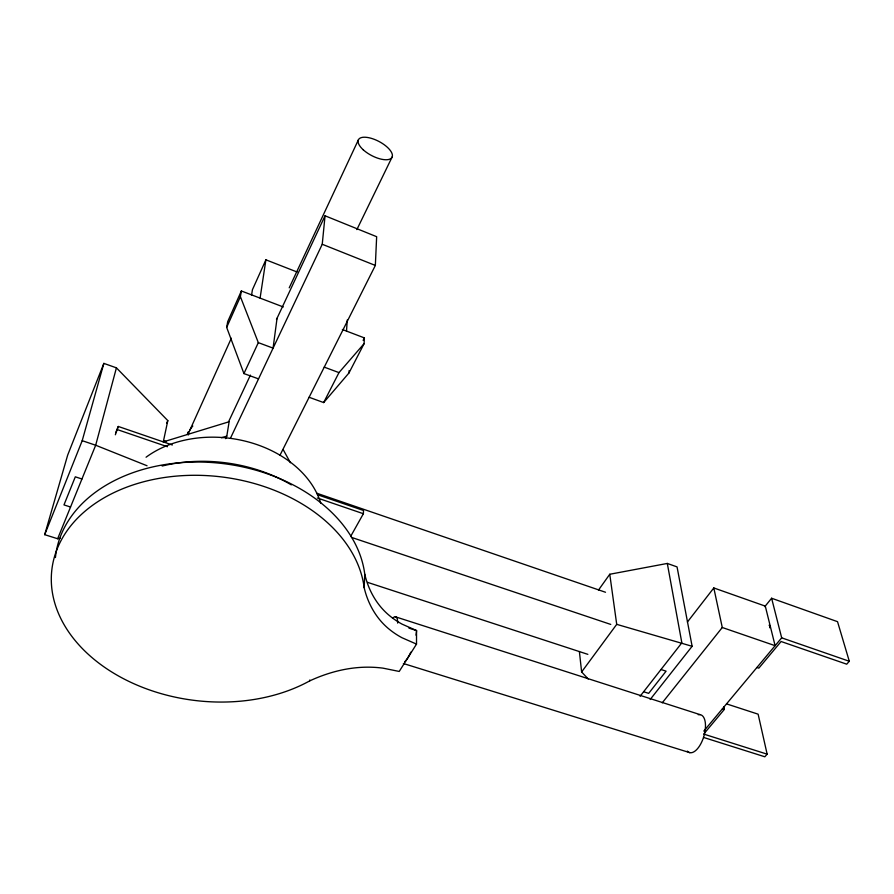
<?xml version="1.0" encoding="UTF-8"?>
<svg xmlns="http://www.w3.org/2000/svg" width="894" height="894" viewBox="0 0 894 894"><rect width="100%" height="100%" fill="white"/><g stroke="black" fill="none" stroke-linecap="round" stroke-linejoin="round"><path stroke-width="1.34" d="M416.515 644.105L401.909 637.701A85.321 62.636 -1.5 0 1 389.505 629.454C376.508 619.017 367.937 603.841 364.182 587.727A157.389 112.555 7.1 0 0 162.194 477.854A157.389 112.555 7.1 0 0 70.559 634.606A157.389 112.555 7.1 0 0 309.726 680.87C327.472 672.657 346.783 667.427 366.406 667.181A79.376 53.674 0.8 0 1 382.967 668.142L399.216 671.45L416.515 644.105L416.537 630.549L402.077 624.146A84.505 62.513 -1.5 0 1 389.806 615.888C376.91 605.428 368.462 590.264 364.763 574.194A155.802 112.286 7.3 0 0 208.671 462.332A155.802 112.286 7.3 0 0 55.428 557.521M364.182 587.727L364.763 574.194M350.571 536.545L363.377 513.726L363.523 510.496L317.381 494.684M280.057 455.102L375.346 265.44L376.653 236.698L325.047 215.789L276.481 319.471M309.089 397.26L323.662 402.568L348.984 372.943L364.082 343.676L364.383 337.898L342.368 329.506M348.984 372.943L349.141 370.597M346.503 331.082L347.263 320.007M309.726 680.87L309.793 680.01M230.395 438.351L322.242 244.263L325.047 215.789M277.051 318.264L273.072 348.124L258.321 342.637L240.397 296.663L241.358 290.975L283.309 306.966M260.087 298.115L265.898 259.819L297.121 272.011M251.572 295.065L252.432 289.712L265.898 259.819M225.623 438.641L226.797 436.127L229.132 421.744L163.367 441.859M258.511 378.877L243.939 373.58L226.674 327.394L227.702 321.628L241.358 290.975M187.896 434.506L188.422 431.78L187.282 434.305M163.278 441.915L167.815 420.616L116.421 367.847L103.86 363.389L67.676 455.102L44.7 534.668L57.641 538.747L60.401 538.3M115.348 434.775L118.287 426.46L172.341 444.988M116.421 367.847L95.68 445.234L57.641 538.747M44.7 534.668L82.203 440.686L103.86 363.389M115.628 432.875L118.287 426.46M166.72 423.13L167.815 420.616M226.674 327.394L240.397 296.663M189.874 430.159L231.334 338.234M243.939 373.58L258.321 342.637M289.22 287.834L358.349 139.933M228.506 421.901L250.421 375.111M356.874 229.59L392.198 156.875M323.662 402.568L338.971 372.608L364.082 343.676M363.132 340.335L364.383 337.898M598.533 590.006L609.764 574.261L667.304 563.443L677.049 566.897L692.124 646.295L650.173 699.499M588.207 678.971L581.625 671.964L616.715 624.347L609.764 574.261M687.397 622.034L713.814 587.95L765.286 606.121L775.109 645.68L722.274 627.499L713.814 587.95M640.093 696.27L681.843 642.831L667.304 563.443M662.231 702.829L722.274 627.499M764.783 606.668L771.611 598.242L837.533 621.676L849.3 661.269L846.719 664.186L781.099 641.512L758.827 668.142L756.916 667.494M703.813 731.08L781.68 637.835L771.611 598.242M723.771 706.752L724.319 709.423L703.701 734.075L767.141 754.167L764.828 756.782L703.567 737.438M221.477 437.747L226.797 436.127M616.715 624.347L692.124 646.295M403.384 663.516L689.755 752.647M408.96 628.136L416.537 630.549A21.076 5.923 -72.2 0 1 416.012 635.187M70.537 507.021L63.977 504.909L75.308 476.815L81.935 478.994M643.624 691.732L648.675 693.364L666.086 671.17L660.99 669.505M395.349 616.782L700.203 714.664M722.43 708.808L724.319 709.423M726.52 703.88L758.123 714.172L767.141 754.167M367.579 582.363L587.861 654.352M351.543 537.406L610.758 624.425M82.203 440.686L95.68 445.234L147.041 465.752M163.691 440.731L166.329 441.636M316.677 493.197L605.506 592.253M117.483 429.645L167.446 446.732M317.359 497.992L363.377 513.726M781.68 637.835L849.3 661.269M324.231 367.132L338.971 372.608M322.242 244.263L375.346 265.44M283.119 449.492L290.416 462.757M579.379 651.502L581.625 671.964M769.063 625.23A2.783 1.363 -71 0 1 769.7 627.778M188.332 434.953A45.885 27.211 24.8 0 1 192.813 426.058M146.068 457.225A102.966 76.806 8.1 0 1 247.459 441.714A102.966 76.806 8.1 0 1 320.812 503.356M410.838 652.139A21.076 5.923 -72.2 0 1 404.803 661.694M162.16 466.02A133.631 97.211 7.5 0 1 291.332 484.883M392.555 618.235A21.165 5.688 -72.1 0 1 397.651 623.096M698.248 714.731A19.713 9.163 -73.6 0 1 703.801 736.522A19.713 9.163 -73.6 0 1 687.296 751.116M363.143 149.711A18.942 7.945 27.7 0 0 391.863 157.556A18.942 7.945 27.7 0 0 370.731 138.168A18.942 7.945 27.7 0 0 363.143 149.711"/></g></svg>
